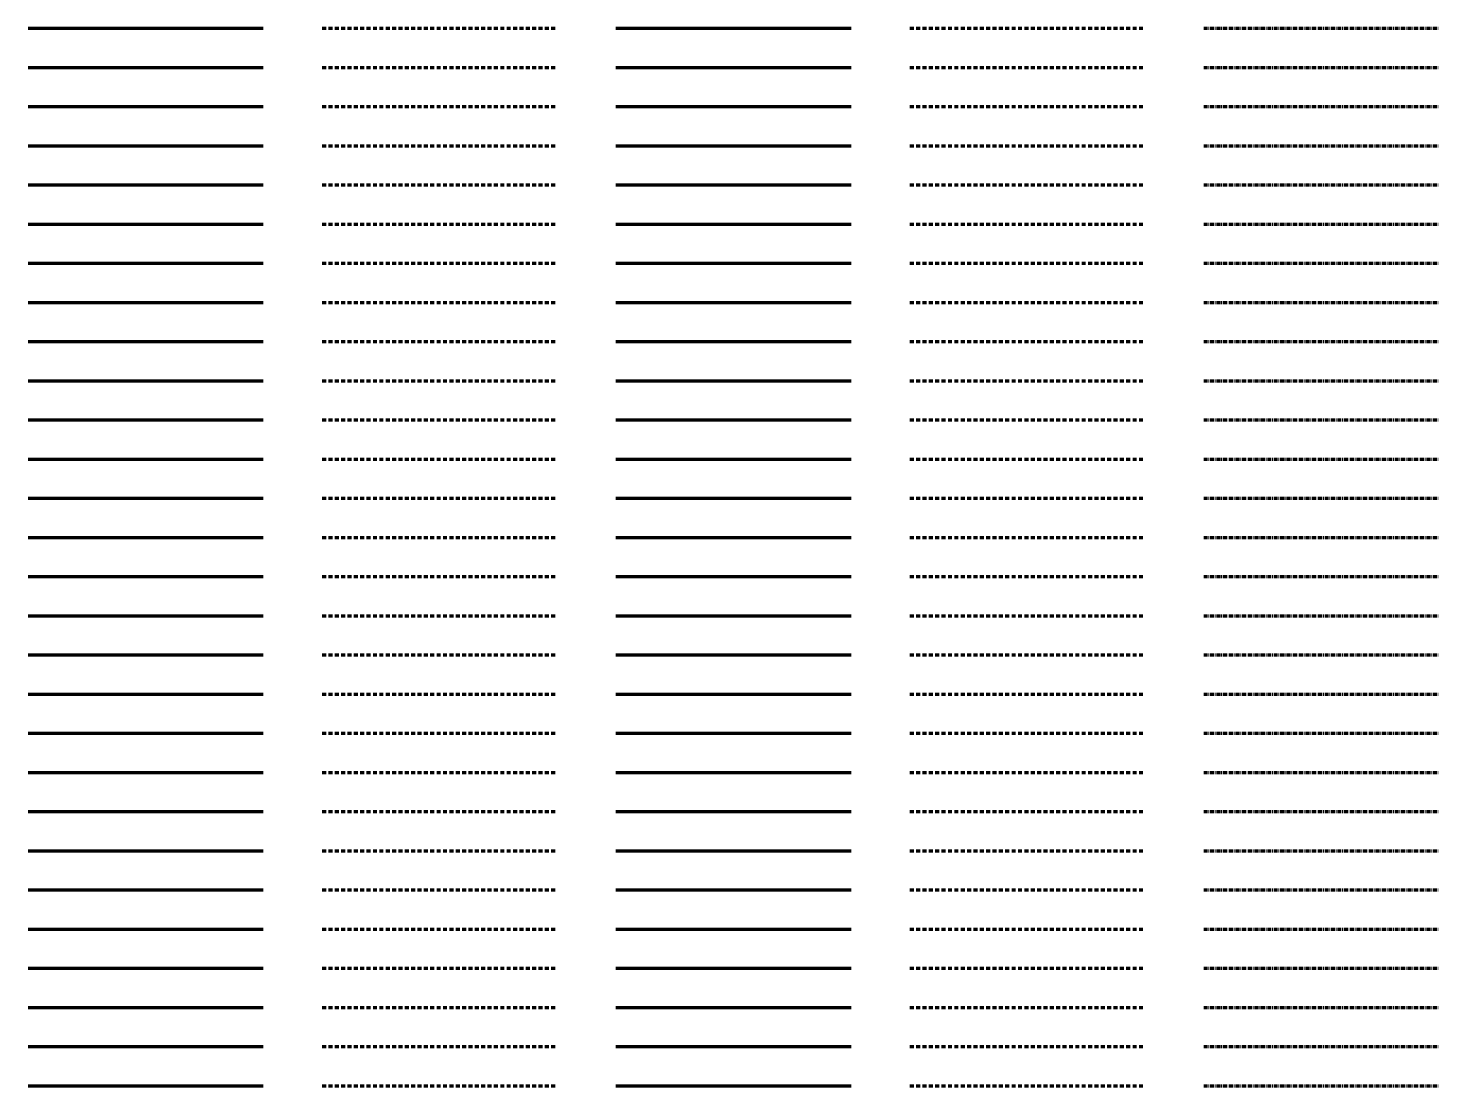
# Model space of a CAD drawing. Header units: metres. Extents: x -170 to 2070, y -13 to 17840.
# Drawn here: x 150 to 870, y 1100 to 1640 of the extents above; entities that cross this region are included whole.
import ezdxf

# ---------------------------------------------------------------- set-up
doc = ezdxf.new("R2010")
doc.units = ezdxf.units.M
doc.linetypes.add('KL-SO', pattern=[3.25, 2, -1.25])
doc.linetypes.add('KL-VERLATEN-SO', pattern=[3.25, 2, -0.5, 0.25, -0.5])
for name, color, linetype, lineweight in [('B-OI-KL-ET_HS_MANTELBUIS_PE 100 SDR 11_63-G', 7, 'Continuous', 70), ('B-OI-KL-ET_HS_MANTELBUIS_PE 100 SDR 11_63-VERLATEN-G', 7, 'KL-VERLATEN-SO', 70), ('B-OI-KL-ET_HS_MANTELBUIS_PE 100 SDR 11_75-G', 7, 'Continuous', 70), ('B-OI-KL-ET_HS_MANTELBUIS_PE 100 SDR 11_75-VERLATEN-G', 7, 'KL-VERLATEN-SO', 70), ('B-OI-KL-ET_HS_MANTELBUIS_PE 100 SDR 17.6-G', 7, 'Continuous', 70), ('B-OI-KL-ET_HS_MANTELBUIS_PE 100 SDR 17.6-VERLATEN-G', 7, 'KL-VERLATEN-SO', 70), ('B-OI-KL-ET_HS_MANTELBUIS_PE 100 SDR 17.6_110-G', 7, 'Continuous', 70), ('B-OI-KL-ET_HS_MANTELBUIS_PE 100 SDR 17.6_110-VERLATEN-G', 7, 'KL-VERLATEN-SO', 70), ('B-OI-KL-ET_HS_MANTELBUIS_PE 100 SDR 17.6_125-G', 7, 'Continuous', 70), ('B-OI-KL-ET_HS_MANTELBUIS_PE 100 SDR 17.6_125-VERLATEN-G', 7, 'KL-VERLATEN-SO', 70), ('B-OI-KL-ET_HS_MANTELBUIS_PE 100 SDR 17.6_160-G', 7, 'Continuous', 70), ('B-OI-KL-ET_HS_MANTELBUIS_PE 100 SDR 17.6_160-VERLATEN-G', 7, 'KL-VERLATEN-SO', 70), ('B-OI-KL-ET_HS_MANTELBUIS_PE 100 SDR 17.6_200-G', 7, 'Continuous', 70), ('B-OI-KL-ET_HS_MANTELBUIS_PE 100 SDR 17.6_200-VERLATEN-G', 7, 'KL-VERLATEN-SO', 70), ('B-OI-KL-ET_HS_MANTELBUIS_PE 100 SDR 17.6_250-G', 7, 'Continuous', 70), ('B-OI-KL-ET_HS_MANTELBUIS_PE 100 SDR 17.6_250-VERLATEN-G', 7, 'KL-VERLATEN-SO', 70), ('B-OI-KL-ET_HS_MANTELBUIS_PE 100 SDR 17.6_315-G', 7, 'Continuous', 70), ('B-OI-KL-ET_HS_MANTELBUIS_PE 100 SDR 17.6_315-VERLATEN-G', 7, 'KL-VERLATEN-SO', 70), ('B-OI-KL-ET_HS_MANTELBUIS_PE 100 SDR 17.6_400-G', 7, 'Continuous', 70), ('B-OI-KL-ET_HS_MANTELBUIS_PE 100 SDR 17.6_400-VERLATEN-G', 7, 'KL-VERLATEN-SO', 70), ('B-OI-KL-ET_HS_MANTELBUIS_PE 100 SDR 17.6_50-G', 7, 'Continuous', 70), ('B-OI-KL-ET_HS_MANTELBUIS_PE 100 SDR 17.6_50-VERLATEN-G', 7, 'KL-VERLATEN-SO', 70), ('B-OI-KL-ET_HS_MANTELBUIS_PE 100 SDR 17.6_63-G', 7, 'Continuous', 70), ('B-OI-KL-ET_HS_MANTELBUIS_PE 100 SDR 17.6_63-VERLATEN-G', 7, 'KL-VERLATEN-SO', 70), ('B-OI-KL-ET_HS_MANTELBUIS_PE 100 SDR 17.6_75-G', 7, 'Continuous', 70), ('B-OI-KL-ET_HS_MANTELBUIS_PE 100 SDR 17.6_75-VERLATEN-G', 7, 'KL-VERLATEN-SO', 70), ('B-OI-KL-ET_HS_MANTELBUIS_PE 80 SDR 11-G', 7, 'Continuous', 70), ('B-OI-KL-ET_HS_MANTELBUIS_PE 80 SDR 11-VERLATEN-G', 7, 'KL-VERLATEN-SO', 70), ('B-OI-KL-ET_HS_MANTELBUIS_PE 80 SDR 11_110-G', 7, 'Continuous', 70), ('B-OI-KL-ET_HS_MANTELBUIS_PE 80 SDR 11_110-VERLATEN-G', 7, 'KL-VERLATEN-SO', 70), ('B-OI-KL-ET_HS_MANTELBUIS_PE 80 SDR 11_160-G', 7, 'Continuous', 70), ('B-OI-KL-ET_HS_MANTELBUIS_PE 80 SDR 11_160-VERLATEN-G', 7, 'KL-VERLATEN-SO', 70), ('B-OI-KL-ET_HS_MANTELBUIS_PE 80 SDR 11_200-G', 7, 'Continuous', 70), ('B-OI-KL-ET_HS_MANTELBUIS_PE 80 SDR 11_200-VERLATEN-G', 7, 'KL-VERLATEN-SO', 70), ('B-OI-KL-ET_HS_MANTELBUIS_PE 80 SDR 11_250-G', 7, 'Continuous', 70), ('B-OI-KL-ET_HS_MANTELBUIS_PE 80 SDR 11_250-VERLATEN-G', 7, 'KL-VERLATEN-SO', 70), ('B-OI-KL-ET_HS_MANTELBUIS_PE 80 SDR 11_315-G', 7, 'Continuous', 70), ('B-OI-KL-ET_HS_MANTELBUIS_PE 80 SDR 11_315-VERLATEN-G', 7, 'KL-VERLATEN-SO', 70), ('B-OI-KL-ET_HS_MANTELBUIS_PE 80 SDR 11_63-G', 7, 'Continuous', 70), ('B-OI-KL-ET_HS_MANTELBUIS_PE 80 SDR 11_63-VERLATEN-G', 7, 'KL-VERLATEN-SO', 70), ('B-OI-KL-ET_HS_MANTELBUIS_PE 80 SDR 11_75-G', 7, 'Continuous', 70), ('B-OI-KL-ET_HS_MANTELBUIS_PE 80 SDR 11_75-VERLATEN-G', 7, 'KL-VERLATEN-SO', 70), ('B-OI-KL-ET_HS_MANTELBUIS_PE 80 SDR 17.6-G', 7, 'Continuous', 70), ('B-OI-KL-ET_HS_MANTELBUIS_PE 80 SDR 17.6-VERLATEN-G', 7, 'KL-VERLATEN-SO', 70), ('B-OI-KL-ET_HS_MANTELBUIS_PE 80 SDR 17.6_110-G', 7, 'Continuous', 70), ('B-OI-KL-ET_HS_MANTELBUIS_PE 80 SDR 17.6_110-VERLATEN-G', 7, 'KL-VERLATEN-SO', 70), ('B-OI-KL-ET_HS_MANTELBUIS_PE 80 SDR 17.6_200-G', 7, 'Continuous', 70), ('B-OI-KL-ET_HS_MANTELBUIS_PE 80 SDR 17.6_200-VERLATEN-G', 7, 'KL-VERLATEN-SO', 70), ('B-OI-KL-ET_HS_MANTELBUIS_PE 80 SDR 17.6_50-G', 7, 'Continuous', 70), ('B-OI-KL-ET_HS_MANTELBUIS_PE 80 SDR 17.6_50-VERLATEN-G', 7, 'KL-VERLATEN-SO', 70), ('B-OI-KL-ET_HS_MANTELBUIS_PE 80 SDR 17.6_63-G', 7, 'Continuous', 70), ('B-OI-KL-ET_HS_MANTELBUIS_PE 80 SDR 17.6_63-VERLATEN-G', 7, 'KL-VERLATEN-SO', 70), ('B-OI-KL-ET_HS_MANTELBUIS_PE 80 SDR 26-G', 7, 'Continuous', 70), ('B-OI-KL-ET_HS_MANTELBUIS_PE 80 SDR 26-VERLATEN-G', 7, 'KL-VERLATEN-SO', 70), ('B-OI-KL-ET_HS_MANTELBUIS_PE_110-G', 7, 'Continuous', 70), ('B-OI-KL-ET_HS_MANTELBUIS_PE_110-VERLATEN-G', 7, 'KL-VERLATEN-SO', 70), ('N-OI-KL-ET_HS_MANTELBUIS_PE 100 SDR 11_63-G', 10, 'KL-SO', 70), ('N-OI-KL-ET_HS_MANTELBUIS_PE 100 SDR 11_75-G', 10, 'KL-SO', 70), ('N-OI-KL-ET_HS_MANTELBUIS_PE 100 SDR 17.6-G', 10, 'KL-SO', 70), ('N-OI-KL-ET_HS_MANTELBUIS_PE 100 SDR 17.6_110-G', 10, 'KL-SO', 70), ('N-OI-KL-ET_HS_MANTELBUIS_PE 100 SDR 17.6_125-G', 10, 'KL-SO', 70), ('N-OI-KL-ET_HS_MANTELBUIS_PE 100 SDR 17.6_160-G', 10, 'KL-SO', 70), ('N-OI-KL-ET_HS_MANTELBUIS_PE 100 SDR 17.6_200-G', 10, 'KL-SO', 70), ('N-OI-KL-ET_HS_MANTELBUIS_PE 100 SDR 17.6_250-G', 10, 'KL-SO', 70), ('N-OI-KL-ET_HS_MANTELBUIS_PE 100 SDR 17.6_315-G', 10, 'KL-SO', 70), ('N-OI-KL-ET_HS_MANTELBUIS_PE 100 SDR 17.6_400-G', 10, 'KL-SO', 70), ('N-OI-KL-ET_HS_MANTELBUIS_PE 100 SDR 17.6_50-G', 10, 'KL-SO', 70), ('N-OI-KL-ET_HS_MANTELBUIS_PE 100 SDR 17.6_63-G', 10, 'KL-SO', 70), ('N-OI-KL-ET_HS_MANTELBUIS_PE 100 SDR 17.6_75-G', 10, 'KL-SO', 70), ('N-OI-KL-ET_HS_MANTELBUIS_PE 80 SDR 11-G', 10, 'KL-SO', 70), ('N-OI-KL-ET_HS_MANTELBUIS_PE 80 SDR 11_110-G', 10, 'KL-SO', 70), ('N-OI-KL-ET_HS_MANTELBUIS_PE 80 SDR 11_160-G', 10, 'KL-SO', 70), ('N-OI-KL-ET_HS_MANTELBUIS_PE 80 SDR 11_200-G', 10, 'KL-SO', 70), ('N-OI-KL-ET_HS_MANTELBUIS_PE 80 SDR 11_250-G', 10, 'KL-SO', 70), ('N-OI-KL-ET_HS_MANTELBUIS_PE 80 SDR 11_315-G', 10, 'KL-SO', 70), ('N-OI-KL-ET_HS_MANTELBUIS_PE 80 SDR 11_63-G', 10, 'KL-SO', 70), ('N-OI-KL-ET_HS_MANTELBUIS_PE 80 SDR 11_75-G', 10, 'KL-SO', 70), ('N-OI-KL-ET_HS_MANTELBUIS_PE 80 SDR 17.6-G', 10, 'KL-SO', 70), ('N-OI-KL-ET_HS_MANTELBUIS_PE 80 SDR 17.6_110-G', 10, 'KL-SO', 70), ('N-OI-KL-ET_HS_MANTELBUIS_PE 80 SDR 17.6_200-G', 10, 'KL-SO', 70), ('N-OI-KL-ET_HS_MANTELBUIS_PE 80 SDR 17.6_50-G', 10, 'KL-SO', 70), ('N-OI-KL-ET_HS_MANTELBUIS_PE 80 SDR 17.6_63-G', 10, 'KL-SO', 70), ('N-OI-KL-ET_HS_MANTELBUIS_PE 80 SDR 26-G', 10, 'KL-SO', 70), ('N-OI-KL-ET_HS_MANTELBUIS_PE_110-G', 10, 'KL-SO', 70), ('R-OI-KL-ET_HS_MANTELBUIS_PE 100 SDR 11_63-G', 10, 'KL-SO', 70), ('R-OI-KL-ET_HS_MANTELBUIS_PE 100 SDR 11_75-G', 10, 'KL-SO', 70), ('R-OI-KL-ET_HS_MANTELBUIS_PE 100 SDR 17.6-G', 10, 'KL-SO', 70), ('R-OI-KL-ET_HS_MANTELBUIS_PE 100 SDR 17.6_110-G', 10, 'KL-SO', 70), ('R-OI-KL-ET_HS_MANTELBUIS_PE 100 SDR 17.6_125-G', 10, 'KL-SO', 70), ('R-OI-KL-ET_HS_MANTELBUIS_PE 100 SDR 17.6_160-G', 10, 'KL-SO', 70), ('R-OI-KL-ET_HS_MANTELBUIS_PE 100 SDR 17.6_200-G', 10, 'KL-SO', 70), ('R-OI-KL-ET_HS_MANTELBUIS_PE 100 SDR 17.6_250-G', 10, 'KL-SO', 70), ('R-OI-KL-ET_HS_MANTELBUIS_PE 100 SDR 17.6_315-G', 10, 'KL-SO', 70), ('R-OI-KL-ET_HS_MANTELBUIS_PE 100 SDR 17.6_400-G', 10, 'KL-SO', 70), ('R-OI-KL-ET_HS_MANTELBUIS_PE 100 SDR 17.6_50-G', 10, 'KL-SO', 70), ('R-OI-KL-ET_HS_MANTELBUIS_PE 100 SDR 17.6_63-G', 10, 'KL-SO', 70), ('R-OI-KL-ET_HS_MANTELBUIS_PE 100 SDR 17.6_75-G', 10, 'KL-SO', 70), ('R-OI-KL-ET_HS_MANTELBUIS_PE 80 SDR 11-G', 10, 'KL-SO', 70), ('R-OI-KL-ET_HS_MANTELBUIS_PE 80 SDR 11_110-G', 10, 'KL-SO', 70), ('R-OI-KL-ET_HS_MANTELBUIS_PE 80 SDR 11_160-G', 10, 'KL-SO', 70), ('R-OI-KL-ET_HS_MANTELBUIS_PE 80 SDR 11_200-G', 10, 'KL-SO', 70), ('R-OI-KL-ET_HS_MANTELBUIS_PE 80 SDR 11_250-G', 10, 'KL-SO', 70), ('R-OI-KL-ET_HS_MANTELBUIS_PE 80 SDR 11_315-G', 10, 'KL-SO', 70), ('R-OI-KL-ET_HS_MANTELBUIS_PE 80 SDR 11_63-G', 10, 'KL-SO', 70), ('R-OI-KL-ET_HS_MANTELBUIS_PE 80 SDR 11_75-G', 10, 'KL-SO', 70), ('R-OI-KL-ET_HS_MANTELBUIS_PE 80 SDR 17.6-G', 10, 'KL-SO', 70), ('R-OI-KL-ET_HS_MANTELBUIS_PE 80 SDR 17.6_110-G', 10, 'KL-SO', 70), ('R-OI-KL-ET_HS_MANTELBUIS_PE 80 SDR 17.6_200-G', 10, 'KL-SO', 70), ('R-OI-KL-ET_HS_MANTELBUIS_PE 80 SDR 17.6_50-G', 10, 'KL-SO', 70), ('R-OI-KL-ET_HS_MANTELBUIS_PE 80 SDR 17.6_63-G', 10, 'KL-SO', 70), ('R-OI-KL-ET_HS_MANTELBUIS_PE 80 SDR 26-G', 10, 'KL-SO', 70), ('R-OI-KL-ET_HS_MANTELBUIS_PE_110-G', 10, 'KL-SO', 70), ('V-OI-KL-ET_HS_MANTELBUIS_PE 100 SDR 11_63-G', 7, 'V-KL-SO', 70), ('V-OI-KL-ET_HS_MANTELBUIS_PE 100 SDR 11_75-G', 7, 'V-KL-SO', 70), ('V-OI-KL-ET_HS_MANTELBUIS_PE 100 SDR 17.6-G', 7, 'V-KL-SO', 70), ('V-OI-KL-ET_HS_MANTELBUIS_PE 100 SDR 17.6_110-G', 7, 'V-KL-SO', 70), ('V-OI-KL-ET_HS_MANTELBUIS_PE 100 SDR 17.6_125-G', 7, 'V-KL-SO', 70), ('V-OI-KL-ET_HS_MANTELBUIS_PE 100 SDR 17.6_160-G', 7, 'V-KL-SO', 70), ('V-OI-KL-ET_HS_MANTELBUIS_PE 100 SDR 17.6_200-G', 7, 'V-KL-SO', 70), ('V-OI-KL-ET_HS_MANTELBUIS_PE 100 SDR 17.6_250-G', 7, 'V-KL-SO', 70), ('V-OI-KL-ET_HS_MANTELBUIS_PE 100 SDR 17.6_315-G', 7, 'V-KL-SO', 70), ('V-OI-KL-ET_HS_MANTELBUIS_PE 100 SDR 17.6_400-G', 7, 'V-KL-SO', 70), ('V-OI-KL-ET_HS_MANTELBUIS_PE 100 SDR 17.6_50-G', 7, 'V-KL-SO', 70), ('V-OI-KL-ET_HS_MANTELBUIS_PE 100 SDR 17.6_63-G', 7, 'V-KL-SO', 70), ('V-OI-KL-ET_HS_MANTELBUIS_PE 100 SDR 17.6_75-G', 7, 'V-KL-SO', 70), ('V-OI-KL-ET_HS_MANTELBUIS_PE 80 SDR 11-G', 7, 'V-KL-SO', 70), ('V-OI-KL-ET_HS_MANTELBUIS_PE 80 SDR 11_110-G', 7, 'V-KL-SO', 70), ('V-OI-KL-ET_HS_MANTELBUIS_PE 80 SDR 11_160-G', 7, 'V-KL-SO', 70), ('V-OI-KL-ET_HS_MANTELBUIS_PE 80 SDR 11_200-G', 7, 'V-KL-SO', 70), ('V-OI-KL-ET_HS_MANTELBUIS_PE 80 SDR 11_250-G', 7, 'V-KL-SO', 70), ('V-OI-KL-ET_HS_MANTELBUIS_PE 80 SDR 11_315-G', 7, 'V-KL-SO', 70), ('V-OI-KL-ET_HS_MANTELBUIS_PE 80 SDR 11_63-G', 7, 'V-KL-SO', 70), ('V-OI-KL-ET_HS_MANTELBUIS_PE 80 SDR 11_75-G', 7, 'V-KL-SO', 70), ('V-OI-KL-ET_HS_MANTELBUIS_PE 80 SDR 17.6-G', 7, 'V-KL-SO', 70), ('V-OI-KL-ET_HS_MANTELBUIS_PE 80 SDR 17.6_110-G', 7, 'V-KL-SO', 70), ('V-OI-KL-ET_HS_MANTELBUIS_PE 80 SDR 17.6_200-G', 7, 'V-KL-SO', 70), ('V-OI-KL-ET_HS_MANTELBUIS_PE 80 SDR 17.6_50-G', 7, 'V-KL-SO', 70), ('V-OI-KL-ET_HS_MANTELBUIS_PE 80 SDR 17.6_63-G', 7, 'V-KL-SO', 70), ('V-OI-KL-ET_HS_MANTELBUIS_PE 80 SDR 26-G', 7, 'V-KL-SO', 70), ('V-OI-KL-ET_HS_MANTELBUIS_PE_110-G', 7, 'V-KL-SO', 70)]:
    doc.layers.add(name, color=color, linetype=linetype, lineweight=lineweight)
doc.linetypes.add('V-KL-SO', pattern='A,2,[24,nlcs.shx,S=0.75,R=0,X=0,Y=0],2', length=4)

msp = doc.modelspace()

# ---------------------------------------------------------------- linework, layer by layer
at = {"layer": 'B-OI-KL-ET_HS_MANTELBUIS_PE 100 SDR 11_63-G'}
msp.add_line((150, 1100), (270, 1100), dxfattribs=at)
at = {"layer": 'B-OI-KL-ET_HS_MANTELBUIS_PE 100 SDR 11_63-VERLATEN-G'}
msp.add_line((750, 1100), (870, 1100), dxfattribs=at)
at = {"layer": 'B-OI-KL-ET_HS_MANTELBUIS_PE 100 SDR 11_75-G'}
msp.add_line((150, 1120), (270, 1120), dxfattribs=at)
at = {"layer": 'B-OI-KL-ET_HS_MANTELBUIS_PE 100 SDR 11_75-VERLATEN-G'}
msp.add_line((750, 1120), (870, 1120), dxfattribs=at)
at = {"layer": 'B-OI-KL-ET_HS_MANTELBUIS_PE 100 SDR 17.6-G'}
msp.add_line((150, 1140), (270, 1140), dxfattribs=at)
at = {"layer": 'B-OI-KL-ET_HS_MANTELBUIS_PE 100 SDR 17.6-VERLATEN-G'}
msp.add_line((750, 1140), (870, 1140), dxfattribs=at)
at = {"layer": 'B-OI-KL-ET_HS_MANTELBUIS_PE 100 SDR 17.6_110-G'}
msp.add_line((150, 1160), (270, 1160), dxfattribs=at)
at = {"layer": 'B-OI-KL-ET_HS_MANTELBUIS_PE 100 SDR 17.6_110-VERLATEN-G'}
msp.add_line((750, 1160), (870, 1160), dxfattribs=at)
at = {"layer": 'B-OI-KL-ET_HS_MANTELBUIS_PE 100 SDR 17.6_125-G'}
msp.add_line((150, 1180), (270, 1180), dxfattribs=at)
at = {"layer": 'B-OI-KL-ET_HS_MANTELBUIS_PE 100 SDR 17.6_125-VERLATEN-G'}
msp.add_line((750, 1180), (870, 1180), dxfattribs=at)
at = {"layer": 'B-OI-KL-ET_HS_MANTELBUIS_PE 100 SDR 17.6_160-G'}
msp.add_line((150, 1200), (270, 1200), dxfattribs=at)
at = {"layer": 'B-OI-KL-ET_HS_MANTELBUIS_PE 100 SDR 17.6_160-VERLATEN-G'}
msp.add_line((750, 1200), (870, 1200), dxfattribs=at)
at = {"layer": 'B-OI-KL-ET_HS_MANTELBUIS_PE 100 SDR 17.6_200-G'}
msp.add_line((150, 1220), (270, 1220), dxfattribs=at)
at = {"layer": 'B-OI-KL-ET_HS_MANTELBUIS_PE 100 SDR 17.6_200-VERLATEN-G'}
msp.add_line((750, 1220), (870, 1220), dxfattribs=at)
at = {"layer": 'B-OI-KL-ET_HS_MANTELBUIS_PE 100 SDR 17.6_250-G'}
msp.add_line((150, 1240), (270, 1240), dxfattribs=at)
at = {"layer": 'B-OI-KL-ET_HS_MANTELBUIS_PE 100 SDR 17.6_250-VERLATEN-G'}
msp.add_line((750, 1240), (870, 1240), dxfattribs=at)
at = {"layer": 'B-OI-KL-ET_HS_MANTELBUIS_PE 100 SDR 17.6_315-G'}
msp.add_line((150, 1260), (270, 1260), dxfattribs=at)
at = {"layer": 'B-OI-KL-ET_HS_MANTELBUIS_PE 100 SDR 17.6_315-VERLATEN-G'}
msp.add_line((750, 1260), (870, 1260), dxfattribs=at)
at = {"layer": 'B-OI-KL-ET_HS_MANTELBUIS_PE 100 SDR 17.6_400-G'}
msp.add_line((150, 1280), (270, 1280), dxfattribs=at)
at = {"layer": 'B-OI-KL-ET_HS_MANTELBUIS_PE 100 SDR 17.6_400-VERLATEN-G'}
msp.add_line((750, 1280), (870, 1280), dxfattribs=at)
at = {"layer": 'B-OI-KL-ET_HS_MANTELBUIS_PE 100 SDR 17.6_50-G'}
msp.add_line((150, 1300), (270, 1300), dxfattribs=at)
at = {"layer": 'B-OI-KL-ET_HS_MANTELBUIS_PE 100 SDR 17.6_50-VERLATEN-G'}
msp.add_line((750, 1300), (870, 1300), dxfattribs=at)
at = {"layer": 'B-OI-KL-ET_HS_MANTELBUIS_PE 100 SDR 17.6_63-G'}
msp.add_line((150, 1320), (270, 1320), dxfattribs=at)
at = {"layer": 'B-OI-KL-ET_HS_MANTELBUIS_PE 100 SDR 17.6_63-VERLATEN-G'}
msp.add_line((750, 1320), (870, 1320), dxfattribs=at)
at = {"layer": 'B-OI-KL-ET_HS_MANTELBUIS_PE 100 SDR 17.6_75-G'}
msp.add_line((150, 1340), (270, 1340), dxfattribs=at)
at = {"layer": 'B-OI-KL-ET_HS_MANTELBUIS_PE 100 SDR 17.6_75-VERLATEN-G'}
msp.add_line((750, 1340), (870, 1340), dxfattribs=at)
at = {"layer": 'B-OI-KL-ET_HS_MANTELBUIS_PE 80 SDR 11-G'}
msp.add_line((150, 1360), (270, 1360), dxfattribs=at)
at = {"layer": 'B-OI-KL-ET_HS_MANTELBUIS_PE 80 SDR 11-VERLATEN-G'}
msp.add_line((750, 1360), (870, 1360), dxfattribs=at)
at = {"layer": 'B-OI-KL-ET_HS_MANTELBUIS_PE 80 SDR 11_110-G'}
msp.add_line((150, 1380), (270, 1380), dxfattribs=at)
at = {"layer": 'B-OI-KL-ET_HS_MANTELBUIS_PE 80 SDR 11_110-VERLATEN-G'}
msp.add_line((750, 1380), (870, 1380), dxfattribs=at)
at = {"layer": 'B-OI-KL-ET_HS_MANTELBUIS_PE 80 SDR 11_160-G'}
msp.add_line((150, 1400), (270, 1400), dxfattribs=at)
at = {"layer": 'B-OI-KL-ET_HS_MANTELBUIS_PE 80 SDR 11_160-VERLATEN-G'}
msp.add_line((750, 1400), (870, 1400), dxfattribs=at)
at = {"layer": 'B-OI-KL-ET_HS_MANTELBUIS_PE 80 SDR 11_200-G'}
msp.add_line((150, 1420), (270, 1420), dxfattribs=at)
at = {"layer": 'B-OI-KL-ET_HS_MANTELBUIS_PE 80 SDR 11_200-VERLATEN-G'}
msp.add_line((750, 1420), (870, 1420), dxfattribs=at)
at = {"layer": 'B-OI-KL-ET_HS_MANTELBUIS_PE 80 SDR 11_250-G'}
msp.add_line((150, 1440), (270, 1440), dxfattribs=at)
at = {"layer": 'B-OI-KL-ET_HS_MANTELBUIS_PE 80 SDR 11_250-VERLATEN-G'}
msp.add_line((750, 1440), (870, 1440), dxfattribs=at)
at = {"layer": 'B-OI-KL-ET_HS_MANTELBUIS_PE 80 SDR 11_315-G'}
msp.add_line((150, 1460), (270, 1460), dxfattribs=at)
at = {"layer": 'B-OI-KL-ET_HS_MANTELBUIS_PE 80 SDR 11_315-VERLATEN-G'}
msp.add_line((750, 1460), (870, 1460), dxfattribs=at)
at = {"layer": 'B-OI-KL-ET_HS_MANTELBUIS_PE 80 SDR 11_63-G'}
msp.add_line((150, 1480), (270, 1480), dxfattribs=at)
at = {"layer": 'B-OI-KL-ET_HS_MANTELBUIS_PE 80 SDR 11_63-VERLATEN-G'}
msp.add_line((750, 1480), (870, 1480), dxfattribs=at)
at = {"layer": 'B-OI-KL-ET_HS_MANTELBUIS_PE 80 SDR 11_75-G'}
msp.add_line((150, 1500), (270, 1500), dxfattribs=at)
at = {"layer": 'B-OI-KL-ET_HS_MANTELBUIS_PE 80 SDR 11_75-VERLATEN-G'}
msp.add_line((750, 1500), (870, 1500), dxfattribs=at)
at = {"layer": 'B-OI-KL-ET_HS_MANTELBUIS_PE 80 SDR 17.6-G'}
msp.add_line((150, 1520), (270, 1520), dxfattribs=at)
at = {"layer": 'B-OI-KL-ET_HS_MANTELBUIS_PE 80 SDR 17.6-VERLATEN-G'}
msp.add_line((750, 1520), (870, 1520), dxfattribs=at)
at = {"layer": 'B-OI-KL-ET_HS_MANTELBUIS_PE 80 SDR 17.6_110-G'}
msp.add_line((150, 1540), (270, 1540), dxfattribs=at)
at = {"layer": 'B-OI-KL-ET_HS_MANTELBUIS_PE 80 SDR 17.6_110-VERLATEN-G'}
msp.add_line((750, 1540), (870, 1540), dxfattribs=at)
at = {"layer": 'B-OI-KL-ET_HS_MANTELBUIS_PE 80 SDR 17.6_200-G'}
msp.add_line((150, 1560), (270, 1560), dxfattribs=at)
at = {"layer": 'B-OI-KL-ET_HS_MANTELBUIS_PE 80 SDR 17.6_200-VERLATEN-G'}
msp.add_line((750, 1560), (870, 1560), dxfattribs=at)
at = {"layer": 'B-OI-KL-ET_HS_MANTELBUIS_PE 80 SDR 17.6_50-G'}
msp.add_line((150, 1580), (270, 1580), dxfattribs=at)
at = {"layer": 'B-OI-KL-ET_HS_MANTELBUIS_PE 80 SDR 17.6_50-VERLATEN-G'}
msp.add_line((750, 1580), (870, 1580), dxfattribs=at)
at = {"layer": 'B-OI-KL-ET_HS_MANTELBUIS_PE 80 SDR 17.6_63-G'}
msp.add_line((150, 1600), (270, 1600), dxfattribs=at)
at = {"layer": 'B-OI-KL-ET_HS_MANTELBUIS_PE 80 SDR 17.6_63-VERLATEN-G'}
msp.add_line((750, 1600), (870, 1600), dxfattribs=at)
at = {"layer": 'B-OI-KL-ET_HS_MANTELBUIS_PE 80 SDR 26-G'}
msp.add_line((150, 1620), (270, 1620), dxfattribs=at)
at = {"layer": 'B-OI-KL-ET_HS_MANTELBUIS_PE 80 SDR 26-VERLATEN-G'}
msp.add_line((750, 1620), (870, 1620), dxfattribs=at)
at = {"layer": 'B-OI-KL-ET_HS_MANTELBUIS_PE_110-G'}
msp.add_line((150, 1640), (270, 1640), dxfattribs=at)
at = {"layer": 'B-OI-KL-ET_HS_MANTELBUIS_PE_110-VERLATEN-G'}
msp.add_line((750, 1640), (870, 1640), dxfattribs=at)
at = {"layer": 'N-OI-KL-ET_HS_MANTELBUIS_PE 100 SDR 11_63-G'}
msp.add_line((300, 1100), (420, 1100), dxfattribs=at)
at = {"layer": 'N-OI-KL-ET_HS_MANTELBUIS_PE 100 SDR 11_75-G'}
msp.add_line((300, 1120), (420, 1120), dxfattribs=at)
at = {"layer": 'N-OI-KL-ET_HS_MANTELBUIS_PE 100 SDR 17.6-G'}
msp.add_line((300, 1140), (420, 1140), dxfattribs=at)
at = {"layer": 'N-OI-KL-ET_HS_MANTELBUIS_PE 100 SDR 17.6_110-G'}
msp.add_line((300, 1160), (420, 1160), dxfattribs=at)
at = {"layer": 'N-OI-KL-ET_HS_MANTELBUIS_PE 100 SDR 17.6_125-G'}
msp.add_line((300, 1180), (420, 1180), dxfattribs=at)
at = {"layer": 'N-OI-KL-ET_HS_MANTELBUIS_PE 100 SDR 17.6_160-G'}
msp.add_line((300, 1200), (420, 1200), dxfattribs=at)
at = {"layer": 'N-OI-KL-ET_HS_MANTELBUIS_PE 100 SDR 17.6_200-G'}
msp.add_line((300, 1220), (420, 1220), dxfattribs=at)
at = {"layer": 'N-OI-KL-ET_HS_MANTELBUIS_PE 100 SDR 17.6_250-G'}
msp.add_line((300, 1240), (420, 1240), dxfattribs=at)
at = {"layer": 'N-OI-KL-ET_HS_MANTELBUIS_PE 100 SDR 17.6_315-G'}
msp.add_line((300, 1260), (420, 1260), dxfattribs=at)
at = {"layer": 'N-OI-KL-ET_HS_MANTELBUIS_PE 100 SDR 17.6_400-G'}
msp.add_line((300, 1280), (420, 1280), dxfattribs=at)
at = {"layer": 'N-OI-KL-ET_HS_MANTELBUIS_PE 100 SDR 17.6_50-G'}
msp.add_line((300, 1300), (420, 1300), dxfattribs=at)
at = {"layer": 'N-OI-KL-ET_HS_MANTELBUIS_PE 100 SDR 17.6_63-G'}
msp.add_line((300, 1320), (420, 1320), dxfattribs=at)
at = {"layer": 'N-OI-KL-ET_HS_MANTELBUIS_PE 100 SDR 17.6_75-G'}
msp.add_line((300, 1340), (420, 1340), dxfattribs=at)
at = {"layer": 'N-OI-KL-ET_HS_MANTELBUIS_PE 80 SDR 11-G'}
msp.add_line((300, 1360), (420, 1360), dxfattribs=at)
at = {"layer": 'N-OI-KL-ET_HS_MANTELBUIS_PE 80 SDR 11_110-G'}
msp.add_line((300, 1380), (420, 1380), dxfattribs=at)
at = {"layer": 'N-OI-KL-ET_HS_MANTELBUIS_PE 80 SDR 11_160-G'}
msp.add_line((300, 1400), (420, 1400), dxfattribs=at)
at = {"layer": 'N-OI-KL-ET_HS_MANTELBUIS_PE 80 SDR 11_200-G'}
msp.add_line((300, 1420), (420, 1420), dxfattribs=at)
at = {"layer": 'N-OI-KL-ET_HS_MANTELBUIS_PE 80 SDR 11_250-G'}
msp.add_line((300, 1440), (420, 1440), dxfattribs=at)
at = {"layer": 'N-OI-KL-ET_HS_MANTELBUIS_PE 80 SDR 11_315-G'}
msp.add_line((300, 1460), (420, 1460), dxfattribs=at)
at = {"layer": 'N-OI-KL-ET_HS_MANTELBUIS_PE 80 SDR 11_63-G'}
msp.add_line((300, 1480), (420, 1480), dxfattribs=at)
at = {"layer": 'N-OI-KL-ET_HS_MANTELBUIS_PE 80 SDR 11_75-G'}
msp.add_line((300, 1500), (420, 1500), dxfattribs=at)
at = {"layer": 'N-OI-KL-ET_HS_MANTELBUIS_PE 80 SDR 17.6-G'}
msp.add_line((300, 1520), (420, 1520), dxfattribs=at)
at = {"layer": 'N-OI-KL-ET_HS_MANTELBUIS_PE 80 SDR 17.6_110-G'}
msp.add_line((300, 1540), (420, 1540), dxfattribs=at)
at = {"layer": 'N-OI-KL-ET_HS_MANTELBUIS_PE 80 SDR 17.6_200-G'}
msp.add_line((300, 1560), (420, 1560), dxfattribs=at)
at = {"layer": 'N-OI-KL-ET_HS_MANTELBUIS_PE 80 SDR 17.6_50-G'}
msp.add_line((300, 1580), (420, 1580), dxfattribs=at)
at = {"layer": 'N-OI-KL-ET_HS_MANTELBUIS_PE 80 SDR 17.6_63-G'}
msp.add_line((300, 1600), (420, 1600), dxfattribs=at)
at = {"layer": 'N-OI-KL-ET_HS_MANTELBUIS_PE 80 SDR 26-G'}
msp.add_line((300, 1620), (420, 1620), dxfattribs=at)
at = {"layer": 'N-OI-KL-ET_HS_MANTELBUIS_PE_110-G'}
msp.add_line((300, 1640), (420, 1640), dxfattribs=at)
at = {"layer": 'R-OI-KL-ET_HS_MANTELBUIS_PE 100 SDR 11_63-G'}
msp.add_line((600, 1100), (720, 1100), dxfattribs=at)
at = {"layer": 'R-OI-KL-ET_HS_MANTELBUIS_PE 100 SDR 11_75-G'}
msp.add_line((600, 1120), (720, 1120), dxfattribs=at)
at = {"layer": 'R-OI-KL-ET_HS_MANTELBUIS_PE 100 SDR 17.6-G'}
msp.add_line((600, 1140), (720, 1140), dxfattribs=at)
at = {"layer": 'R-OI-KL-ET_HS_MANTELBUIS_PE 100 SDR 17.6_110-G'}
msp.add_line((600, 1160), (720, 1160), dxfattribs=at)
at = {"layer": 'R-OI-KL-ET_HS_MANTELBUIS_PE 100 SDR 17.6_125-G'}
msp.add_line((600, 1180), (720, 1180), dxfattribs=at)
at = {"layer": 'R-OI-KL-ET_HS_MANTELBUIS_PE 100 SDR 17.6_160-G'}
msp.add_line((600, 1200), (720, 1200), dxfattribs=at)
at = {"layer": 'R-OI-KL-ET_HS_MANTELBUIS_PE 100 SDR 17.6_200-G'}
msp.add_line((600, 1220), (720, 1220), dxfattribs=at)
at = {"layer": 'R-OI-KL-ET_HS_MANTELBUIS_PE 100 SDR 17.6_250-G'}
msp.add_line((600, 1240), (720, 1240), dxfattribs=at)
at = {"layer": 'R-OI-KL-ET_HS_MANTELBUIS_PE 100 SDR 17.6_315-G'}
msp.add_line((600, 1260), (720, 1260), dxfattribs=at)
at = {"layer": 'R-OI-KL-ET_HS_MANTELBUIS_PE 100 SDR 17.6_400-G'}
msp.add_line((600, 1280), (720, 1280), dxfattribs=at)
at = {"layer": 'R-OI-KL-ET_HS_MANTELBUIS_PE 100 SDR 17.6_50-G'}
msp.add_line((600, 1300), (720, 1300), dxfattribs=at)
at = {"layer": 'R-OI-KL-ET_HS_MANTELBUIS_PE 100 SDR 17.6_63-G'}
msp.add_line((600, 1320), (720, 1320), dxfattribs=at)
at = {"layer": 'R-OI-KL-ET_HS_MANTELBUIS_PE 100 SDR 17.6_75-G'}
msp.add_line((600, 1340), (720, 1340), dxfattribs=at)
at = {"layer": 'R-OI-KL-ET_HS_MANTELBUIS_PE 80 SDR 11-G'}
msp.add_line((600, 1360), (720, 1360), dxfattribs=at)
at = {"layer": 'R-OI-KL-ET_HS_MANTELBUIS_PE 80 SDR 11_110-G'}
msp.add_line((600, 1380), (720, 1380), dxfattribs=at)
at = {"layer": 'R-OI-KL-ET_HS_MANTELBUIS_PE 80 SDR 11_160-G'}
msp.add_line((600, 1400), (720, 1400), dxfattribs=at)
at = {"layer": 'R-OI-KL-ET_HS_MANTELBUIS_PE 80 SDR 11_200-G'}
msp.add_line((600, 1420), (720, 1420), dxfattribs=at)
at = {"layer": 'R-OI-KL-ET_HS_MANTELBUIS_PE 80 SDR 11_250-G'}
msp.add_line((600, 1440), (720, 1440), dxfattribs=at)
at = {"layer": 'R-OI-KL-ET_HS_MANTELBUIS_PE 80 SDR 11_315-G'}
msp.add_line((600, 1460), (720, 1460), dxfattribs=at)
at = {"layer": 'R-OI-KL-ET_HS_MANTELBUIS_PE 80 SDR 11_63-G'}
msp.add_line((600, 1480), (720, 1480), dxfattribs=at)
at = {"layer": 'R-OI-KL-ET_HS_MANTELBUIS_PE 80 SDR 11_75-G'}
msp.add_line((600, 1500), (720, 1500), dxfattribs=at)
at = {"layer": 'R-OI-KL-ET_HS_MANTELBUIS_PE 80 SDR 17.6-G'}
msp.add_line((600, 1520), (720, 1520), dxfattribs=at)
at = {"layer": 'R-OI-KL-ET_HS_MANTELBUIS_PE 80 SDR 17.6_110-G'}
msp.add_line((600, 1540), (720, 1540), dxfattribs=at)
at = {"layer": 'R-OI-KL-ET_HS_MANTELBUIS_PE 80 SDR 17.6_200-G'}
msp.add_line((600, 1560), (720, 1560), dxfattribs=at)
at = {"layer": 'R-OI-KL-ET_HS_MANTELBUIS_PE 80 SDR 17.6_50-G'}
msp.add_line((600, 1580), (720, 1580), dxfattribs=at)
at = {"layer": 'R-OI-KL-ET_HS_MANTELBUIS_PE 80 SDR 17.6_63-G'}
msp.add_line((600, 1600), (720, 1600), dxfattribs=at)
at = {"layer": 'R-OI-KL-ET_HS_MANTELBUIS_PE 80 SDR 26-G'}
msp.add_line((600, 1620), (720, 1620), dxfattribs=at)
at = {"layer": 'R-OI-KL-ET_HS_MANTELBUIS_PE_110-G'}
msp.add_line((600, 1640), (720, 1640), dxfattribs=at)
at = {"layer": 'V-OI-KL-ET_HS_MANTELBUIS_PE 100 SDR 11_63-G'}
msp.add_line((450, 1100), (570, 1100), dxfattribs=at)
at = {"layer": 'V-OI-KL-ET_HS_MANTELBUIS_PE 100 SDR 11_75-G'}
msp.add_line((450, 1120), (570, 1120), dxfattribs=at)
at = {"layer": 'V-OI-KL-ET_HS_MANTELBUIS_PE 100 SDR 17.6-G'}
msp.add_line((450, 1140), (570, 1140), dxfattribs=at)
at = {"layer": 'V-OI-KL-ET_HS_MANTELBUIS_PE 100 SDR 17.6_110-G'}
msp.add_line((450, 1160), (570, 1160), dxfattribs=at)
at = {"layer": 'V-OI-KL-ET_HS_MANTELBUIS_PE 100 SDR 17.6_125-G'}
msp.add_line((450, 1180), (570, 1180), dxfattribs=at)
at = {"layer": 'V-OI-KL-ET_HS_MANTELBUIS_PE 100 SDR 17.6_160-G'}
msp.add_line((450, 1200), (570, 1200), dxfattribs=at)
at = {"layer": 'V-OI-KL-ET_HS_MANTELBUIS_PE 100 SDR 17.6_200-G'}
msp.add_line((450, 1220), (570, 1220), dxfattribs=at)
at = {"layer": 'V-OI-KL-ET_HS_MANTELBUIS_PE 100 SDR 17.6_250-G'}
msp.add_line((450, 1240), (570, 1240), dxfattribs=at)
at = {"layer": 'V-OI-KL-ET_HS_MANTELBUIS_PE 100 SDR 17.6_315-G'}
msp.add_line((450, 1260), (570, 1260), dxfattribs=at)
at = {"layer": 'V-OI-KL-ET_HS_MANTELBUIS_PE 100 SDR 17.6_400-G'}
msp.add_line((450, 1280), (570, 1280), dxfattribs=at)
at = {"layer": 'V-OI-KL-ET_HS_MANTELBUIS_PE 100 SDR 17.6_50-G'}
msp.add_line((450, 1300), (570, 1300), dxfattribs=at)
at = {"layer": 'V-OI-KL-ET_HS_MANTELBUIS_PE 100 SDR 17.6_63-G'}
msp.add_line((450, 1320), (570, 1320), dxfattribs=at)
at = {"layer": 'V-OI-KL-ET_HS_MANTELBUIS_PE 100 SDR 17.6_75-G'}
msp.add_line((450, 1340), (570, 1340), dxfattribs=at)
at = {"layer": 'V-OI-KL-ET_HS_MANTELBUIS_PE 80 SDR 11-G'}
msp.add_line((450, 1360), (570, 1360), dxfattribs=at)
at = {"layer": 'V-OI-KL-ET_HS_MANTELBUIS_PE 80 SDR 11_110-G'}
msp.add_line((450, 1380), (570, 1380), dxfattribs=at)
at = {"layer": 'V-OI-KL-ET_HS_MANTELBUIS_PE 80 SDR 11_160-G'}
msp.add_line((450, 1400), (570, 1400), dxfattribs=at)
at = {"layer": 'V-OI-KL-ET_HS_MANTELBUIS_PE 80 SDR 11_200-G'}
msp.add_line((450, 1420), (570, 1420), dxfattribs=at)
at = {"layer": 'V-OI-KL-ET_HS_MANTELBUIS_PE 80 SDR 11_250-G'}
msp.add_line((450, 1440), (570, 1440), dxfattribs=at)
at = {"layer": 'V-OI-KL-ET_HS_MANTELBUIS_PE 80 SDR 11_315-G'}
msp.add_line((450, 1460), (570, 1460), dxfattribs=at)
at = {"layer": 'V-OI-KL-ET_HS_MANTELBUIS_PE 80 SDR 11_63-G'}
msp.add_line((450, 1480), (570, 1480), dxfattribs=at)
at = {"layer": 'V-OI-KL-ET_HS_MANTELBUIS_PE 80 SDR 11_75-G'}
msp.add_line((450, 1500), (570, 1500), dxfattribs=at)
at = {"layer": 'V-OI-KL-ET_HS_MANTELBUIS_PE 80 SDR 17.6-G'}
msp.add_line((450, 1520), (570, 1520), dxfattribs=at)
at = {"layer": 'V-OI-KL-ET_HS_MANTELBUIS_PE 80 SDR 17.6_110-G'}
msp.add_line((450, 1540), (570, 1540), dxfattribs=at)
at = {"layer": 'V-OI-KL-ET_HS_MANTELBUIS_PE 80 SDR 17.6_200-G'}
msp.add_line((450, 1560), (570, 1560), dxfattribs=at)
at = {"layer": 'V-OI-KL-ET_HS_MANTELBUIS_PE 80 SDR 17.6_50-G'}
msp.add_line((450, 1580), (570, 1580), dxfattribs=at)
at = {"layer": 'V-OI-KL-ET_HS_MANTELBUIS_PE 80 SDR 17.6_63-G'}
msp.add_line((450, 1600), (570, 1600), dxfattribs=at)
at = {"layer": 'V-OI-KL-ET_HS_MANTELBUIS_PE 80 SDR 26-G'}
msp.add_line((450, 1620), (570, 1620), dxfattribs=at)
at = {"layer": 'V-OI-KL-ET_HS_MANTELBUIS_PE_110-G'}
msp.add_line((450, 1640), (570, 1640), dxfattribs=at)

doc.saveas('drawing.dxf')
